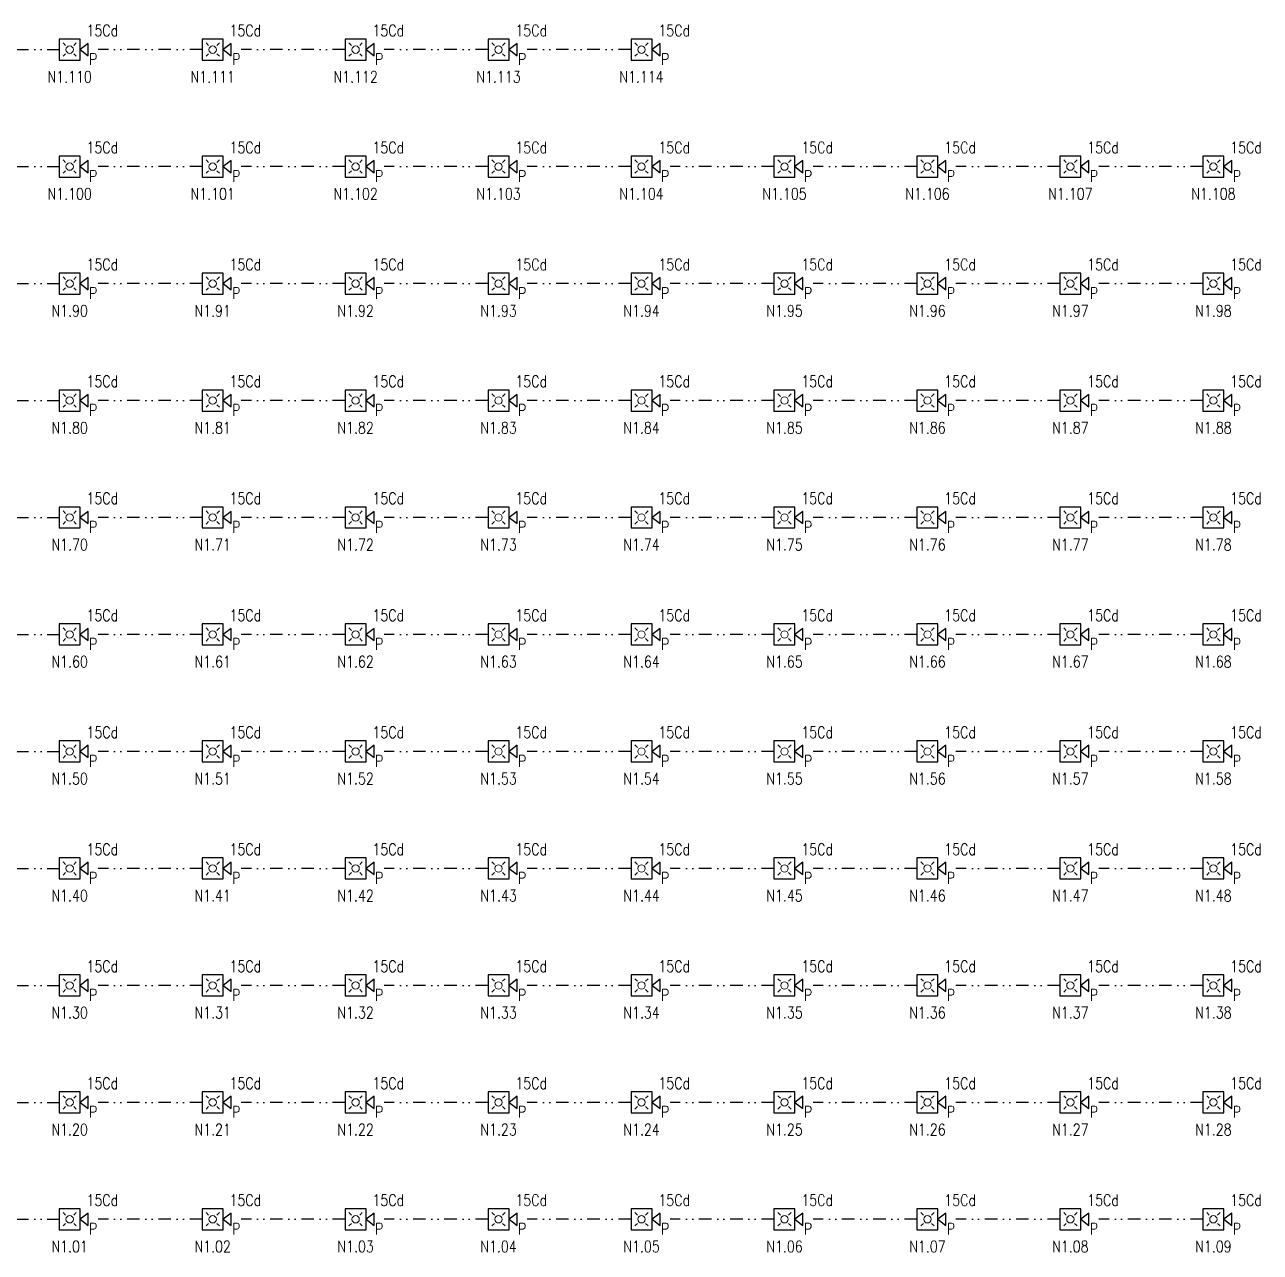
# Model space of a CAD drawing. Header units: millimetres. Extents: x 211731 to 284860, y 80440 to 130894.
# Drawn here: x 230075 to 248910, y 81271 to 99982 of the extents above; entities that cross this region are included whole.
import ezdxf
from ezdxf.enums import TextEntityAlignment as Align

# ---------------------------------------------------------------- set-up
doc = ezdxf.new("R2010")
doc.units = ezdxf.units.MM
doc.linetypes.add('DIVIDE2', pattern=[15.875, 6.35, -3.175, 0, -3.175, 0, -3.175])
for name, color, linetype, lineweight in [('VCS_D&A (NAC)', 4, 'DIVIDE2', 30), ('VCS_EQUIPOS', 7, 'Continuous', 30), ('VCS_TEXTO 0 (EQ.)', 160, 'Continuous', 15), ('VCS_TEXTO 1(TAG)', 7, 'Continuous', 15)]:
    doc.layers.add(name, color=color, linetype=linetype, lineweight=lineweight)
doc.styles.add('VCS', font='romans.shx', dxfattribs={"width": 0.8, "height": 2.4})

# ---------------------------------------------------------------- blocks, each defined once
blk = doc.blocks.new('Sirena con luz estroboscópica_PARED')
for points in [[(2, 2), (-2, 2), (-2, -2), (2, -2)], [(3.52, -1.17), (3.52, 1.17), (2, 0)]]:
    blk.add_lwpolyline(points, close=True)
at = {"layer": 'VCS_TEXTO 0 (EQ.)', "color": 160}
for p, q in [((-1.27, 1.27), (-0.78, 0.78)), ((1.27, 1.27), (0.78, 0.78)), ((-0.78, -0.78), (-1.27, -1.27)), ((0.78, -0.78), (1.27, -1.27))]:
    blk.add_line(p, q, dxfattribs=at)
blk.add_circle((0, 0), 0.703, dxfattribs=at)
at = {"layer": 'VCS_TEXTO 1(TAG)', "style": 'VCS', "width": 0.8}
for tag, p in [('INTEN.', (3.21, 2.55)), ('TIPO', (3.7, -2.91))]:
    blk.add_attdef(tag, p, '', height=2.2, dxfattribs=at)
blk.add_attdef('NUM-COD', text='', height=2.2, dxfattribs=at).set_placement((0, -6.28), align=Align.CENTER)

msp = doc.modelspace()

# ---------------------------------------------------------------- linework, layer by layer
at = {"layer": 'VCS_D&A (NAC)', "ltscale": 30}
for p, q in [((232780, 99602), (231195, 99602)), ((232780, 99602), (231195, 99602)), ((234959, 99602), (233375, 99602)), ((237138, 99602), (235554, 99602)), ((239318, 99602), (237733, 99602)), ((232780, 97819), (231195, 97819)), ((232780, 97819), (231195, 97819)), ((234959, 97819), (233375, 97819)), ((237138, 97819), (235554, 97819)), ((239318, 97819), (237733, 97819)), ((241497, 97819), (239913, 97819)), ((243676, 97819), (242092, 97819)), ((245855, 97819), (244271, 97819)), ((248035, 97819), (246450, 97819)), ((232780, 96036), (231195, 96036)), ((232780, 96036), (231195, 96036)), ((234959, 96036), (233375, 96036)), ((237138, 96036), (235554, 96036)), ((239318, 96036), (237733, 96036)), ((241497, 96036), (239913, 96036)), ((243676, 96036), (242092, 96036)), ((245855, 96036), (244271, 96036)), ((248035, 96036), (246450, 96036)), ((232780, 94253), (231195, 94253)), ((232780, 94253), (231195, 94253)), ((234959, 94253), (233375, 94253)), ((237138, 94253), (235554, 94253)), ((239318, 94253), (237733, 94253)), ((241497, 94253), (239913, 94253)), ((243676, 94253), (242092, 94253)), ((245855, 94253), (244271, 94253)), ((248035, 94253), (246450, 94253)), ((232780, 92471), (231195, 92471)), ((232780, 92471), (231195, 92471)), ((234959, 92471), (233375, 92471)), ((237138, 92471), (235554, 92471)), ((239318, 92471), (237733, 92471)), ((241497, 92471), (239913, 92471)), ((243676, 92471), (242092, 92471)), ((245855, 92471), (244271, 92471)), ((248035, 92471), (246450, 92471)), ((232780, 90688), (231195, 90688)), ((234959, 90688), (233375, 90688)), ((237138, 90688), (235554, 90688)), ((239318, 90688), (237733, 90688)), ((241497, 90688), (239913, 90688)), ((243676, 90688), (242092, 90688)), ((245855, 90688), (244271, 90688)), ((248035, 90688), (246450, 90688)), ((232780, 88905), (231195, 88905)), ((234959, 88905), (233375, 88905)), ((237138, 88905), (235554, 88905)), ((239318, 88905), (237733, 88905)), ((241497, 88905), (239913, 88905)), ((243676, 88905), (242092, 88905)), ((245855, 88905), (244271, 88905)), ((248035, 88905), (246450, 88905)), ((232780, 87122), (231195, 87122)), ((234959, 87122), (233375, 87122)), ((237138, 87122), (235554, 87122)), ((239318, 87122), (237733, 87122)), ((241497, 87122), (239913, 87122)), ((243676, 87122), (242092, 87122)), ((245855, 87122), (244271, 87122)), ((248035, 87122), (246450, 87122)), ((232780, 85339), (231195, 85339)), ((234959, 85339), (233375, 85339)), ((237138, 85339), (235554, 85339)), ((239318, 85339), (237733, 85339)), ((241497, 85339), (239913, 85339)), ((243676, 85339), (242092, 85339)), ((245855, 85339), (244271, 85339)), ((248035, 85339), (246450, 85339)), ((232780, 83556), (231195, 83556)), ((234959, 83556), (233375, 83556)), ((237138, 83556), (235554, 83556)), ((239318, 83556), (237733, 83556)), ((241497, 83556), (239913, 83556)), ((243676, 83556), (242092, 83556)), ((245855, 83556), (244271, 83556)), ((248035, 83556), (246450, 83556)), ((232780, 81774), (231195, 81774)), ((234959, 81774), (233375, 81774)), ((237138, 81774), (235554, 81774)), ((239318, 81774), (237733, 81774)), ((241497, 81774), (239913, 81774)), ((243676, 81774), (242092, 81774)), ((245855, 81774), (244271, 81774)), ((248035, 81774), (246450, 81774))]:
    msp.add_line(p, q, dxfattribs=at)
for points in [[(222796, 99602), (230600, 99602)], [(222796, 97819), (230600, 97819)], [(222796, 96036), (230600, 96036)], [(222796, 94253), (230600, 94253)], [(222796, 92471), (230600, 92471)], [(222796, 90688), (230600, 90688)], [(222796, 88905), (230600, 88905)], [(222796, 87122), (230600, 87122)], [(222796, 85339), (230600, 85339)], [(222796, 83556), (230600, 83556)], [(222796, 81774), (230600, 81774)]]:
    msp.add_lwpolyline(points, dxfattribs=at)

# ---------------------------------------------------------------- block references
at = {"layer": 'VCS_EQUIPOS', "xscale": 80, "yscale": 80, "zscale": 80}
for p, values in [((230760, 99602), {'INTEN.': '15Cd', 'NUM-COD': 'N1.110', 'TIPO': 'P'}), ((232940, 99602), {'INTEN.': '15Cd', 'NUM-COD': 'N1.111', 'TIPO': 'P'}), ((235119, 99602), {'INTEN.': '15Cd', 'NUM-COD': 'N1.112', 'TIPO': 'P'}), ((237298, 99602), {'INTEN.': '15Cd', 'NUM-COD': 'N1.113', 'TIPO': 'P'}), ((239478, 99602), {'INTEN.': '15Cd', 'NUM-COD': 'N1.114', 'TIPO': 'P'}), ((230760, 97819), {'INTEN.': '15Cd', 'NUM-COD': 'N1.100', 'TIPO': 'P'}), ((232940, 97819), {'INTEN.': '15Cd', 'NUM-COD': 'N1.101', 'TIPO': 'P'}), ((235119, 97819), {'INTEN.': '15Cd', 'NUM-COD': 'N1.102', 'TIPO': 'P'}), ((237298, 97819), {'INTEN.': '15Cd', 'NUM-COD': 'N1.103', 'TIPO': 'P'}), ((239478, 97819), {'INTEN.': '15Cd', 'NUM-COD': 'N1.104', 'TIPO': 'P'}), ((241657, 97819), {'INTEN.': '15Cd', 'NUM-COD': 'N1.105', 'TIPO': 'P'}), ((243836, 97819), {'INTEN.': '15Cd', 'NUM-COD': 'N1.106', 'TIPO': 'P'}), ((246015, 97819), {'INTEN.': '15Cd', 'NUM-COD': 'N1.107', 'TIPO': 'P'}), ((248195, 97819), {'INTEN.': '15Cd', 'NUM-COD': 'N1.108', 'TIPO': 'P'}), ((230760, 96036), {'INTEN.': '15Cd', 'NUM-COD': 'N1.90', 'TIPO': 'P'}), ((232940, 96036), {'INTEN.': '15Cd', 'NUM-COD': 'N1.91', 'TIPO': 'P'}), ((235119, 96036), {'INTEN.': '15Cd', 'NUM-COD': 'N1.92', 'TIPO': 'P'}), ((237298, 96036), {'INTEN.': '15Cd', 'NUM-COD': 'N1.93', 'TIPO': 'P'}), ((239478, 96036), {'INTEN.': '15Cd', 'NUM-COD': 'N1.94', 'TIPO': 'P'}), ((241657, 96036), {'INTEN.': '15Cd', 'NUM-COD': 'N1.95', 'TIPO': 'P'}), ((243836, 96036), {'INTEN.': '15Cd', 'NUM-COD': 'N1.96', 'TIPO': 'P'}), ((246015, 96036), {'INTEN.': '15Cd', 'NUM-COD': 'N1.97', 'TIPO': 'P'}), ((248195, 96036), {'INTEN.': '15Cd', 'NUM-COD': 'N1.98', 'TIPO': 'P'}), ((230760, 94253), {'INTEN.': '15Cd', 'NUM-COD': 'N1.80', 'TIPO': 'P'}), ((232940, 94253), {'INTEN.': '15Cd', 'NUM-COD': 'N1.81', 'TIPO': 'P'}), ((235119, 94253), {'INTEN.': '15Cd', 'NUM-COD': 'N1.82', 'TIPO': 'P'}), ((237298, 94253), {'INTEN.': '15Cd', 'NUM-COD': 'N1.83', 'TIPO': 'P'}), ((239478, 94253), {'INTEN.': '15Cd', 'NUM-COD': 'N1.84', 'TIPO': 'P'}), ((241657, 94253), {'INTEN.': '15Cd', 'NUM-COD': 'N1.85', 'TIPO': 'P'}), ((243836, 94253), {'INTEN.': '15Cd', 'NUM-COD': 'N1.86', 'TIPO': 'P'}), ((246015, 94253), {'INTEN.': '15Cd', 'NUM-COD': 'N1.87', 'TIPO': 'P'}), ((248195, 94253), {'INTEN.': '15Cd', 'NUM-COD': 'N1.88', 'TIPO': 'P'}), ((230760, 92471), {'INTEN.': '15Cd', 'NUM-COD': 'N1.70', 'TIPO': 'P'}), ((232940, 92471), {'INTEN.': '15Cd', 'NUM-COD': 'N1.71', 'TIPO': 'P'}), ((235119, 92471), {'INTEN.': '15Cd', 'NUM-COD': 'N1.72', 'TIPO': 'P'}), ((237298, 92471), {'INTEN.': '15Cd', 'NUM-COD': 'N1.73', 'TIPO': 'P'}), ((239478, 92471), {'INTEN.': '15Cd', 'NUM-COD': 'N1.74', 'TIPO': 'P'}), ((241657, 92471), {'INTEN.': '15Cd', 'NUM-COD': 'N1.75', 'TIPO': 'P'}), ((243836, 92471), {'INTEN.': '15Cd', 'NUM-COD': 'N1.76', 'TIPO': 'P'}), ((246015, 92471), {'INTEN.': '15Cd', 'NUM-COD': 'N1.77', 'TIPO': 'P'}), ((248195, 92471), {'INTEN.': '15Cd', 'NUM-COD': 'N1.78', 'TIPO': 'P'}), ((230760, 90688), {'INTEN.': '15Cd', 'NUM-COD': 'N1.60', 'TIPO': 'P'}), ((232940, 90688), {'INTEN.': '15Cd', 'NUM-COD': 'N1.61', 'TIPO': 'P'}), ((235119, 90688), {'INTEN.': '15Cd', 'NUM-COD': 'N1.62', 'TIPO': 'P'}), ((237298, 90688), {'INTEN.': '15Cd', 'NUM-COD': 'N1.63', 'TIPO': 'P'}), ((239478, 90688), {'INTEN.': '15Cd', 'NUM-COD': 'N1.64', 'TIPO': 'P'}), ((241657, 90688), {'INTEN.': '15Cd', 'NUM-COD': 'N1.65', 'TIPO': 'P'}), ((243836, 90688), {'INTEN.': '15Cd', 'NUM-COD': 'N1.66', 'TIPO': 'P'}), ((246015, 90688), {'INTEN.': '15Cd', 'NUM-COD': 'N1.67', 'TIPO': 'P'}), ((248195, 90688), {'INTEN.': '15Cd', 'NUM-COD': 'N1.68', 'TIPO': 'P'}), ((230760, 88905), {'INTEN.': '15Cd', 'NUM-COD': 'N1.50', 'TIPO': 'P'}), ((232940, 88905), {'INTEN.': '15Cd', 'NUM-COD': 'N1.51', 'TIPO': 'P'}), ((235119, 88905), {'INTEN.': '15Cd', 'NUM-COD': 'N1.52', 'TIPO': 'P'}), ((237298, 88905), {'INTEN.': '15Cd', 'NUM-COD': 'N1.53', 'TIPO': 'P'}), ((239478, 88905), {'INTEN.': '15Cd', 'NUM-COD': 'N1.54', 'TIPO': 'P'}), ((241657, 88905), {'INTEN.': '15Cd', 'NUM-COD': 'N1.55', 'TIPO': 'P'}), ((243836, 88905), {'INTEN.': '15Cd', 'NUM-COD': 'N1.56', 'TIPO': 'P'}), ((246015, 88905), {'INTEN.': '15Cd', 'NUM-COD': 'N1.57', 'TIPO': 'P'}), ((248195, 88905), {'INTEN.': '15Cd', 'NUM-COD': 'N1.58', 'TIPO': 'P'}), ((230760, 87122), {'INTEN.': '15Cd', 'NUM-COD': 'N1.40', 'TIPO': 'P'}), ((232940, 87122), {'INTEN.': '15Cd', 'NUM-COD': 'N1.41', 'TIPO': 'P'}), ((235119, 87122), {'INTEN.': '15Cd', 'NUM-COD': 'N1.42', 'TIPO': 'P'}), ((237298, 87122), {'INTEN.': '15Cd', 'NUM-COD': 'N1.43', 'TIPO': 'P'}), ((239478, 87122), {'INTEN.': '15Cd', 'NUM-COD': 'N1.44', 'TIPO': 'P'}), ((241657, 87122), {'INTEN.': '15Cd', 'NUM-COD': 'N1.45', 'TIPO': 'P'}), ((243836, 87122), {'INTEN.': '15Cd', 'NUM-COD': 'N1.46', 'TIPO': 'P'}), ((246015, 87122), {'INTEN.': '15Cd', 'NUM-COD': 'N1.47', 'TIPO': 'P'}), ((248195, 87122), {'INTEN.': '15Cd', 'NUM-COD': 'N1.48', 'TIPO': 'P'}), ((230760, 85339), {'INTEN.': '15Cd', 'NUM-COD': 'N1.30', 'TIPO': 'P'}), ((232940, 85339), {'INTEN.': '15Cd', 'NUM-COD': 'N1.31', 'TIPO': 'P'}), ((235119, 85339), {'INTEN.': '15Cd', 'NUM-COD': 'N1.32', 'TIPO': 'P'}), ((237298, 85339), {'INTEN.': '15Cd', 'NUM-COD': 'N1.33', 'TIPO': 'P'}), ((239478, 85339), {'INTEN.': '15Cd', 'NUM-COD': 'N1.34', 'TIPO': 'P'}), ((241657, 85339), {'INTEN.': '15Cd', 'NUM-COD': 'N1.35', 'TIPO': 'P'}), ((243836, 85339), {'INTEN.': '15Cd', 'NUM-COD': 'N1.36', 'TIPO': 'P'}), ((246015, 85339), {'INTEN.': '15Cd', 'NUM-COD': 'N1.37', 'TIPO': 'P'}), ((248195, 85339), {'INTEN.': '15Cd', 'NUM-COD': 'N1.38', 'TIPO': 'P'}), ((230760, 83556), {'INTEN.': '15Cd', 'NUM-COD': 'N1.20', 'TIPO': 'P'}), ((232940, 83556), {'INTEN.': '15Cd', 'NUM-COD': 'N1.21', 'TIPO': 'P'}), ((235119, 83556), {'INTEN.': '15Cd', 'NUM-COD': 'N1.22', 'TIPO': 'P'}), ((237298, 83556), {'INTEN.': '15Cd', 'NUM-COD': 'N1.23', 'TIPO': 'P'}), ((239478, 83556), {'INTEN.': '15Cd', 'NUM-COD': 'N1.24', 'TIPO': 'P'}), ((241657, 83556), {'INTEN.': '15Cd', 'NUM-COD': 'N1.25', 'TIPO': 'P'}), ((243836, 83556), {'INTEN.': '15Cd', 'NUM-COD': 'N1.26', 'TIPO': 'P'}), ((246015, 83556), {'INTEN.': '15Cd', 'NUM-COD': 'N1.27', 'TIPO': 'P'}), ((248195, 83556), {'INTEN.': '15Cd', 'NUM-COD': 'N1.28', 'TIPO': 'P'}), ((230760, 81774), {'INTEN.': '15Cd', 'NUM-COD': 'N1.01', 'TIPO': 'P'}), ((232940, 81774), {'INTEN.': '15Cd', 'NUM-COD': 'N1.02', 'TIPO': 'P'}), ((235119, 81774), {'INTEN.': '15Cd', 'NUM-COD': 'N1.03', 'TIPO': 'P'}), ((237298, 81774), {'INTEN.': '15Cd', 'NUM-COD': 'N1.04', 'TIPO': 'P'}), ((239478, 81774), {'INTEN.': '15Cd', 'NUM-COD': 'N1.05', 'TIPO': 'P'}), ((241657, 81774), {'INTEN.': '15Cd', 'NUM-COD': 'N1.06', 'TIPO': 'P'}), ((243836, 81774), {'INTEN.': '15Cd', 'NUM-COD': 'N1.07', 'TIPO': 'P'}), ((246015, 81774), {'INTEN.': '15Cd', 'NUM-COD': 'N1.08', 'TIPO': 'P'}), ((248195, 81774), {'INTEN.': '15Cd', 'NUM-COD': 'N1.09', 'TIPO': 'P'})]:
    msp.add_blockref('Sirena con luz estroboscópica_PARED', p, dxfattribs=at).add_auto_attribs(values)

doc.saveas('drawing.dxf')
